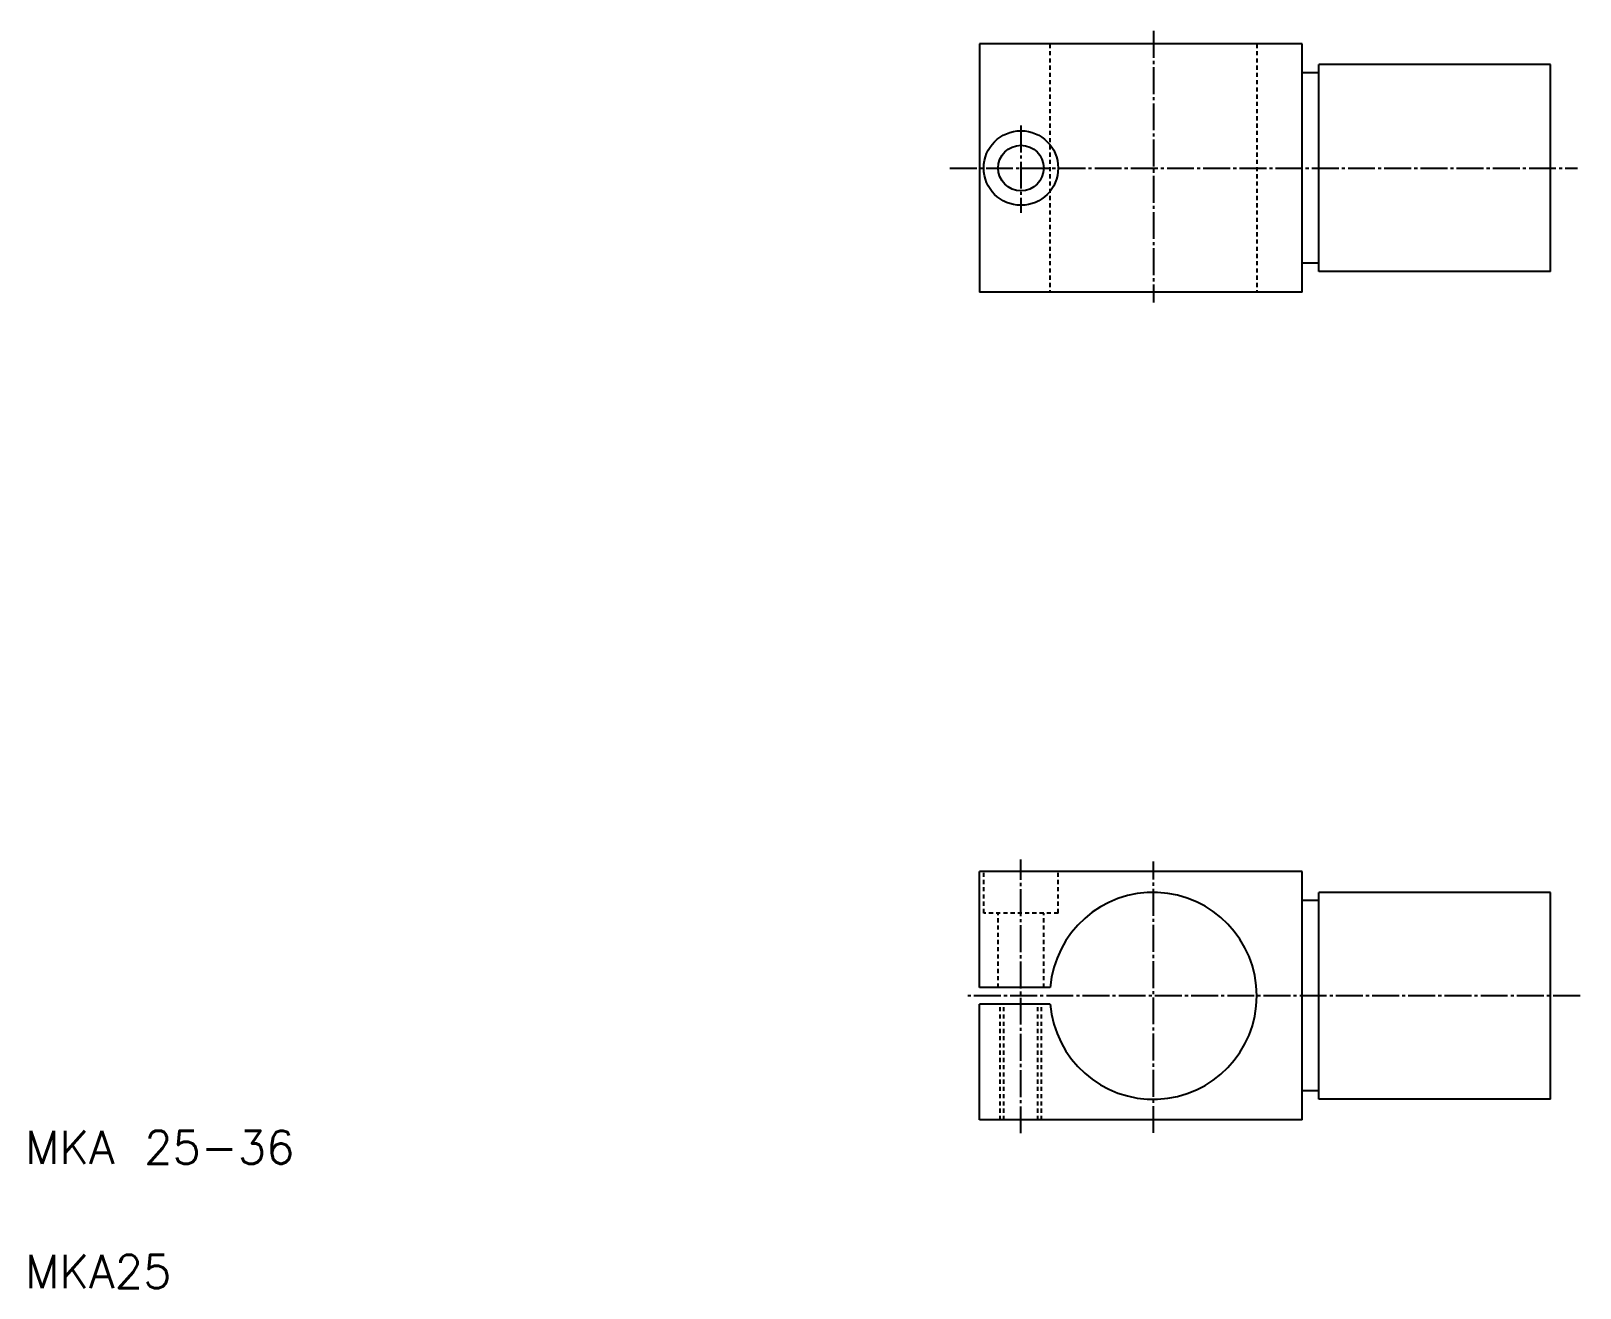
# Model space of a CAD drawing. Extents: x 11 to 198, y 10 to 162.
import ezdxf

# ---------------------------------------------------------------- set-up
doc = ezdxf.new("R2010")
doc.units = 0
doc.header["$LTSCALE"] = 0.25
doc.linetypes.add('CENTER', pattern=[17.5, 13, -1.5, 1.5, -1.5])
doc.linetypes.add('DASHED', pattern=[3.5, 2, -1.5])
doc.layers.get('0').update_dxf_attribs({"linetype": 'CONTINUOUS'})
doc.layers.add('CENTER', color=1, linetype='CENTER')
doc.styles.get("Standard").update_dxf_attribs({"font": 'txt', "bigfont": 'BIGFONT'})

msp = doc.modelspace()

# ---------------------------------------------------------------- linework, layer by layer
for p, q in [((125.34, 160.3), (125.34, 130.3)), ((164.34, 160.3), (125.34, 160.3)), ((164.34, 130.3), (164.34, 160.3)), ((166.34, 132.8), (166.34, 157.8)), ((194.34, 157.8), (166.34, 157.8)), ((194.34, 132.8), (194.34, 157.8)), ((166.34, 156.8), (164.34, 156.8)), ((166.34, 133.8), (164.34, 133.8)), ((194.34, 132.8), (166.34, 132.8)), ((164.34, 130.3), (125.34, 130.3)), ((125.34, 46.3), (125.34, 60.3)), ((164.34, 60.3), (125.34, 60.3)), ((164.34, 30.3), (164.34, 60.3)), ((166.34, 56.8), (164.34, 56.8)), ((166.34, 32.8), (166.34, 57.8)), ((194.34, 57.8), (166.34, 57.8)), ((194.34, 32.8), (194.34, 57.8)), ((125.34, 53.3), (125.34, 53.3)), ((125.34, 49.8), (125.34, 49.8)), ((133.88, 46.3), (125.34, 46.3)), ((125.34, 30.3), (125.34, 44.3)), ((133.88, 44.3), (125.34, 44.3)), ((166.34, 33.8), (164.34, 33.8)), ((194.34, 32.8), (166.34, 32.8)), ((164.34, 30.3), (125.34, 30.3))]:
    msp.add_line(p, q)
at = {"color": 3, "linetype": 'DASHED'}
for p, q in [((133.84, 160.3), (133.84, 130.3)), ((158.84, 160.3), (158.84, 130.3)), ((125.84, 55.3), (125.84, 60.3)), ((134.84, 55.3), (134.84, 60.3)), ((134.84, 55.3), (125.84, 55.3)), ((127.59, 46.3), (127.59, 55.3)), ((133.09, 46.3), (133.09, 55.3)), ((127.84, 30.3), (127.84, 44.3)), ((128.27, 30.3), (128.27, 44.3)), ((132.4, 30.3), (132.4, 44.3)), ((132.84, 30.3), (132.84, 44.3))]:
    msp.add_line(p, q, dxfattribs=at)
for radius in [4.5, 2.75]:
    msp.add_circle((130.34, 145.3), radius)
msp.add_arc((146.34, 45.3), 12.5, 184.5886, 175.4114)
at = {"layer": 'CENTER', "color": 1, "linetype": 'CENTER'}
for p, q in [((146.34, 161.86), (146.34, 129.05)), ((130.34, 150.44), (130.34, 139.9)), ((121.75, 145.3), (197.59, 145.3)), ((130.34, 28.69), (130.34, 61.77)), ((146.34, 28.73), (146.34, 61.54)), ((197.91, 45.3), (123.55, 45.3))]:
    msp.add_line(p, q, dxfattribs=at)

# ---------------------------------------------------------------- texts
for s, p in [('MKA 25-36', (10, 25)), ('MKA25', (10, 10))]:
    msp.add_text(s, height=4).set_placement(p)

doc.saveas('drawing.dxf')
